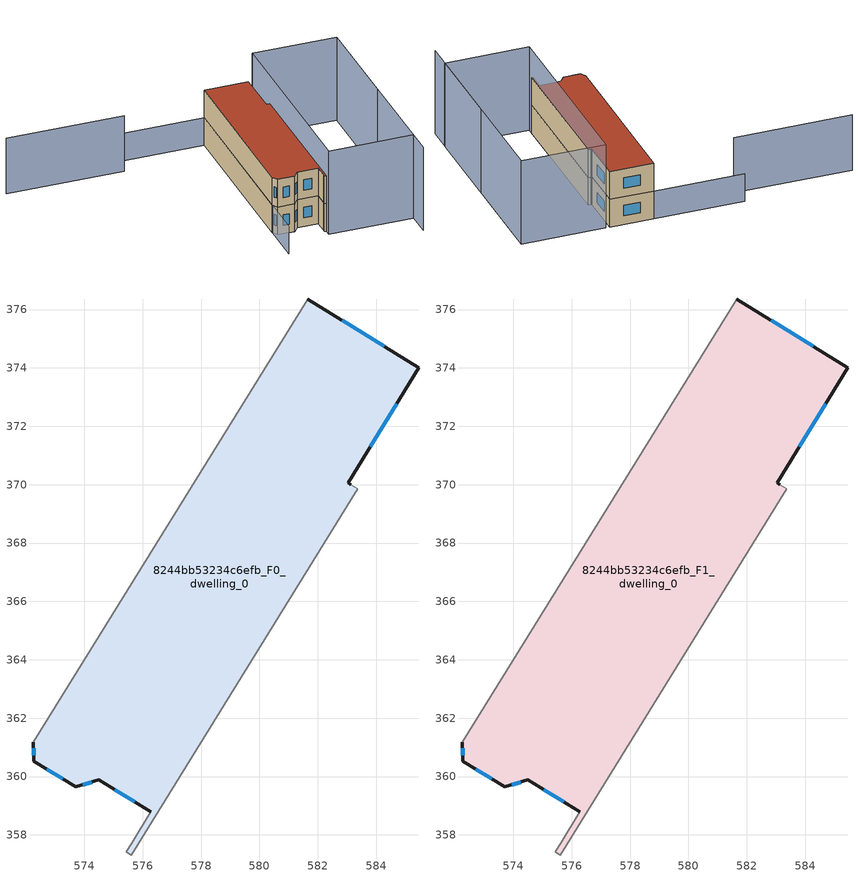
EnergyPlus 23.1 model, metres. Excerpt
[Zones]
8244bb53234c6efb_F0_dwelling_0
 floor ground (EU_floor_Construction): 585.45,374.01 583.04,370.06 583.13,370.01 583.37,369.86 575.6,357.31 575.44,357.42 575.62,357.71 576.28,358.79 574.49,359.89 573.71,359.64 572.27,360.52 572.26,361.17 581.65,376.36 z0
 wall outside (EU_wall_Construction): 572.26,361.17 572.27,360.52 573.71,359.64 574.49,359.89 576.28,358.79 / 583.13,370.01 583.04,370.06 585.45,374.01 581.65,376.36 z0:3
 wall adiabatic (EU_wall_Construction): 581.65,376.36 572.26,361.17 / 576.28,358.79 575.62,357.71 575.44,357.42 575.6,357.31 583.37,369.86 583.13,370.01 z0:3
 window (EU_Window_Construction): 572.72,360.25 573.26,359.92 / 572.26,360.97 572.27,360.72 / 584.27,374.74 582.84,375.63 / 583.79,371.29 584.7,372.78 / 575.05,359.55 575.72,359.14 / 573.95,359.72 574.25,359.81 z0.93:2.07
8244bb53234c6efb_F1_dwelling_0
 floor to 8244bb53234c6efb_F0_dwelling_0 (EU_floor_Construction): 585.45,374.01 583.04,370.06 583.13,370.01 583.37,369.86 575.6,357.31 575.44,357.42 575.62,357.71 576.28,358.79 574.49,359.89 573.71,359.64 572.27,360.52 572.25,361.17 581.65,376.36 z3
 wall outside (EU_wall_Construction): 572.26,361.17 572.27,360.52 573.71,359.64 574.49,359.89 576.28,358.79 / 583.13,370.01 583.04,370.06 585.45,374.01 581.65,376.36 z3:6
 wall adiabatic (EU_wall_Construction): 581.65,376.36 572.26,361.17 / 576.28,358.79 575.62,357.71 575.44,357.42 575.6,357.31 583.37,369.86 583.13,370.01 z3:6
 window (EU_Window_Construction): 572.72,360.25 573.26,359.92 / 572.26,360.97 572.27,360.72 / 584.27,374.74 582.84,375.63 / 583.79,371.29 584.7,372.78 / 575.05,359.55 575.72,359.14 / 573.95,359.72 574.25,359.81 z3.93:5.07
 roof outside (EU_roof_Construction): 576.28,358.79 575.62,357.71 575.44,357.42 575.6,357.31 583.37,369.86 583.13,370.01 583.04,370.06 585.45,374.01 581.65,376.36 572.26,361.17 572.27,360.52 573.71,359.64 574.49,359.89 z6
shading: 581.2,350.14 593.06,369.31 / 593.06,369.31 582.53,352.29 / 582.53,352.29 575.28,356.78 / 575.28,356.78 585.8,373.8 / 585.8,373.8 593.06,369.31 z0:9; 573.88,381.17 581.65,376.36 / 581.65,376.36 570,357.52 z0:3; 563.04,385.66 573.19,379.38 z0:6
[Building]
EU S2 Campaign: North Axis=0; Terrain=City; Solar Distribution=FullExterior
[Site:Location]
Montreal-Trudeau.Intl.AP: Latitude=45.4667; Longitude=-73.75; Time Zone=-5; Elevation=36
[SizingPeriod:WeatherFileDays]
AnnualSizingPeriod: Begin Month=1; Begin Day of Month=1; End Month=12; End Day of Month=31; Day of Week for Start Day=Monday; Use Weather File Daylight Saving Period=No; Use Weather File Rain and Snow Indicators=No
[MATERIAL]
EU_InternalMass_Material: Roughness=MediumRough; Thickness=0.1; Conductivity=1; Density=1800; Specific Heat=900; Thermal Absorptance=0.9; Solar Absorptance=0.7; Visible Absorptance=0.7
[MATERIAL:NOMASS] Roughness=MediumRough; Thermal Absorptance=0.9; Solar Absorptance=0.7; Visible Absorptance=0.7
Name | Thermal Resistance
EU_wall_NoMass; EU_floor_NoMass | 1.36485
EU_roof_NoMass | 2.55992
[WINDOWMATERIAL:SIMPLEGLAZINGSYSTEM]
EU_Window_SimpleGlazing: UFactor=3.92339; Solar Heat Gain Coefficient=0.8; Visible Transmittance=0.8
[CONSTRUCTION]
EU_wall_Construction: EU_wall_NoMass
EU_roof_Construction: EU_roof_NoMass
EU_floor_Construction: EU_floor_NoMass
EU_Window_Construction: EU_Window_SimpleGlazing
EU_InternalMass_Construction: EU_InternalMass_Material
[ZONE] Type=1; Multiplier=1; Ceiling Height=autocalculate; Floor Area=autocalculate; Part of Total Floor Area=Yes
Name | Volume
8244bb53234c6efb_F0_dwelling_0 | 259.536
8244bb53234c6efb_F1_dwelling_0 | 259.534
[INTERNALMASS] Construction=EU_InternalMass_Construction; Surface Area=86.5118
Name | Zone or ZoneList
8244bb53234c6efb_F0_dwelling_0_EU_InternalMass | 8244bb53234c6efb_F0_dwelling_0
8244bb53234c6efb_F1_dwelling_0_EU_InternalMass | 8244bb53234c6efb_F1_dwelling_0
[OTHEREQUIPMENT] Fuel Type=Electricity; Design Level Calculation Method=Watts/Area; Power per Zone Floor Area=1; Fraction Latent=0; Fraction Radiant=0; Fraction Lost=0; Carbon Dioxide Generation Rate=0; EndUse Subcategory=EU_Step8_InternalGains
Name | Zone or ZoneList or Space or SpaceList | Schedule
EU_Step8_InternalGain_8244bb53234c6efb_F0_dwelling_0_f000 | 8244bb53234c6efb_F0_dwelling_0 | EU_Step8_GainSchedule_8244bb53234c6efb_F0_dwelling_0_f000
EU_Step8_InternalGain_8244bb53234c6efb_F1_dwelling_0_f000 | 8244bb53234c6efb_F1_dwelling_0 | EU_Step8_GainSchedule_8244bb53234c6efb_F1_dwelling_0_f000
[ZONEVENTILATION:DESIGNFLOWRATE] Schedule=EU_AlwaysOn; Design Flow Rate Calculation Method=AirChanges/Hour; Air Changes per Hour=0.860309; Ventilation Type=Natural; Fan Pressure Rise=0; Fan Total Efficiency=1; Constant Term Coefficient=1; Temperature Term Coefficient=0; Velocity Term Coefficient=0; Velocity Squared Term Coefficient=0; Minimum Indoor Temperature=-100; Maximum Indoor Temperature=100; Delta Temperature=-100; Minimum Outdoor Temperature=-100; Maximum Outdoor Temperature=100; Maximum Wind Speed=40
Name | Zone or ZoneList or Space or SpaceList
EU_ConstantAir_8244bb53234c6efb_F0_dwelling_0 | 8244bb53234c6efb_F0_dwelling_0
EU_ConstantAir_8244bb53234c6efb_F1_dwelling_0 | 8244bb53234c6efb_F1_dwelling_0
[HVACTEMPLATE:THERMOSTAT] Constant Heating Setpoint=20; Constant Cooling Setpoint=50
EU_HeatOnly_8244bb53234c6efb_F0_dwelling_0; EU_HeatOnly_8244bb53234c6efb_F1_dwelling_0
[HVACTEMPLATE:ZONE:IDEALLOADSAIRSYSTEM] System Availability Schedule=EU_AlwaysOn; Maximum Heating Supply Air Temperature=50; Minimum Cooling Supply Air Temperature=13; Maximum Heating Supply Air Humidity Ratio=0.0156; Minimum Cooling Supply Air Humidity Ratio=0.0077; Heating Limit=NoLimit; Cooling Limit=NoLimit; Heating Availability Schedule=EU_AlwaysOn; Cooling Availability Schedule=EU_CoolingOff; Dehumidification Control Type=ConstantSensibleHeatRatio; Cooling Sensible Heat Ratio=0.7; Dehumidification Setpoint=60; Humidification Control Type=None; Humidification Setpoint=30; Outdoor Air Method=None; Outdoor Air Flow Rate per Person=0.00944; Outdoor Air Flow Rate per Zone Floor Area=0; Outdoor Air Flow Rate per Zone=0; Demand Controlled Ventilation Type=None; Outdoor Air Economizer Type=NoEconomizer; Heat Recovery Type=None; Sensible Heat Recovery Effectiveness=0.7; Latent Heat Recovery Effectiveness=0.65
Name | Template Thermostat
8244bb53234c6efb_F0_dwelling_0 | EU_HeatOnly_8244bb53234c6efb_F0_dwelling_0
8244bb53234c6efb_F1_dwelling_0 | EU_HeatOnly_8244bb53234c6efb_F1_dwelling_0
[SIZING:ZONE] Zone Cooling Design Supply Air Temperature Input Method=SupplyAirTemperature; Zone Cooling Design Supply Air Temperature=13; Zone Heating Design Supply Air Temperature Input Method=SupplyAirTemperature; Zone Heating Design Supply Air Temperature=50; Zone Cooling Design Supply Air Humidity Ratio=0.008; Zone Heating Design Supply Air Humidity Ratio=0.008; Cooling Design Air Flow Method=DesignDay; Cooling Design Air Flow Rate=0; Cooling Minimum Air Flow per Zone Floor Area=0.000762; Cooling Minimum Air Flow=0; Cooling Minimum Air Flow Fraction=0.2; Heating Design Air Flow Method=DesignDay; Heating Design Air Flow Rate=0; Heating Maximum Air Flow per Zone Floor Area=0.002032; Heating Maximum Air Flow=0.141576; Heating Maximum Air Flow Fraction=0.3; Account for Dedicated Outdoor Air System=No; Dedicated Outdoor Air System Control Strategy=NeutralSupplyAir; Dedicated Outdoor Air Low Setpoint Temperature for Design=autosize; Dedicated Outdoor Air High Setpoint Temperature for Design=autosize; Zone Load Sizing Method=Sensible Load Only No Latent Load; Zone Latent Cooling Design Supply Air Humidity Ratio Input Method=HumidityRatioDifference; Zone Cooling Design Supply Air Humidity Ratio Difference=0.005; Zone Latent Heating Design Supply Air Humidity Ratio Input Method=HumidityRatioDifference; Zone Humidification Design Supply Air Humidity Ratio Difference=0.005
8244bb53234c6efb_F0_dwelling_0; 8244bb53234c6efb_F1_dwelling_0
[SCHEDULE:CONSTANT]
Name | Hourly Value
EU_AlwaysOn | 1
EU_CoolingOff | 0
[SCHEDULE:FILE] Column Number=1; Rows to Skip at Top=0; Number of Hours of Data=8760; Column Separator=Comma; Interpolate to Timestep=No; Minutes per Item=60; Adjust Schedule for Daylight Savings=Yes
Name | File
EU_Step8_GainSchedule_8244bb53234c6efb_F0_dwelling_0_f000 | ../../schedules/8244bb53234c6efb/8244bb53234c6efb_F0_dwelling_0_f000_gain.csv
EU_Step8_GainSchedule_8244bb53234c6efb_F1_dwelling_0_f000 | ../../schedules/8244bb53234c6efb/8244bb53234c6efb_F1_dwelling_0_f000_gain.csv
